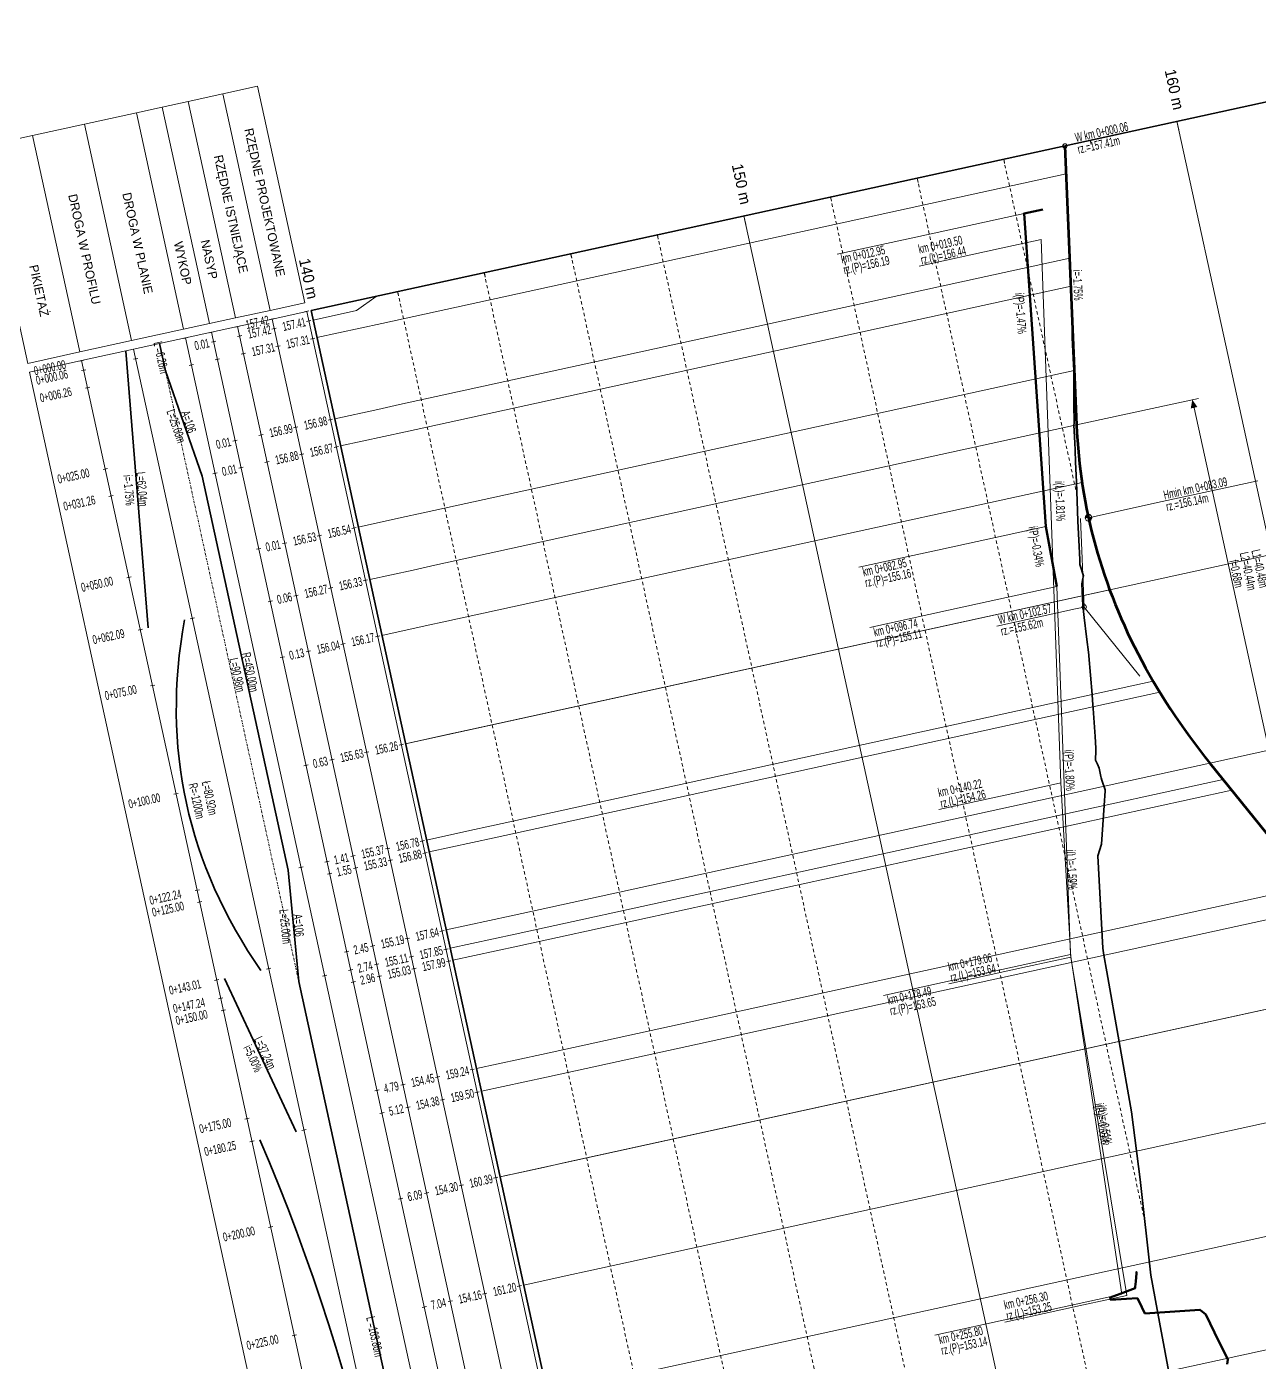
# Model space of a CAD drawing. Header units: metres. Extents: x 8416582 to 8417409, y 5771873 to 5772737.
# Drawn here: x 8416900 to 8417178.2, y 5772334.4 to 5772635.7 of the extents above; entities that cross this region are included whole.
import ezdxf
from ezdxf.enums import TextEntityAlignment as Align

# ---------------------------------------------------------------- set-up
doc = ezdxf.new("R2010")
doc.units = ezdxf.units.M
doc.linetypes.add('( Dashdot )', pattern=[1.001, 0.5, -0.25, 0.001, -0.25])
doc.linetypes.add('JIS_02_0.7', pattern=[1.35, 0.75, -0.6])
for name, color, linetype, lineweight in [('AII_D_opisy', 7, 'Continuous', 15), ('AII_D_opisy_grube', 7, 'Continuous', 35), ('AII_D_prof_niweleta_proj', 1, 'Continuous', 60), ('AII_D_prof_przekroje', 7, 'Continuous', 50), ('AII_D_prof_row L', 142, 'Continuous', 15), ('AII_D_prof_row L_linia', 142, 'Continuous', 5), ('AII_D_prof_row L_opis', 142, 'Continuous', 15), ('AII_D_prof_row P', 5, 'Continuous', 15), ('AII_D_prof_row P_linia', 5, 'Continuous', 5), ('AII_D_prof_row P_opis', 5, 'Continuous', 15), ('AII_D_prof_teren_istn', 3, 'Continuous', 35), ('AII_D_Profil_proj', 1, 'Continuous', 15), ('AII_D_Profil_teren istn', 3, 'Continuous', 15), ('PROFIL_linie_odniesienia', 8, 'Continuous', 5), ('PROFIL_osie', 7, 'Continuous', 35), ('PROFIL_ramka', 7, 'Continuous', 15), ('PROFIL_siatka_glowna', 7, 'Continuous', 15), ('PROFIL_siatka_pomocnicza', 9, 'JIS_02_0.7', 15), ('PROFIL_znaczniki', 7, 'Continuous', 5)]:
    doc.layers.add(name, color=color, linetype=linetype, lineweight=lineweight)
doc.layers.add('AII_M_opis', color=1, linetype='Continuous')
doc.layers.add('AII_M_pomoc', color=30, linetype='Continuous', plot=False)
doc.styles.add('Style-cdmsimpl', font='CDMSIMPL.shx')
doc.styles.add('Style-STANDARD', font='STANDARD.shx')

# ---------------------------------------------------------------- blocks, each defined once
blk = doc.blocks.new('A$C28d39659')
at = {"layer": 'AII_D_opisy', "lineweight": 5, "extrusion": (0, 0, -1)}
blk.add_hatch(color=192, dxfattribs=at).paths.add_polyline_path([(-135.09, 225.7), (-135.09, 226.45), (-135.84, 226.45), (-135.84, 226.47), (-135.83, 226.52), (-135.83, 226.57), (-135.82, 226.61), (-135.81, 226.66), (-135.79, 226.71), (-135.77, 226.75), (-135.75, 226.79), (-135.73, 226.84), (-135.7, 226.88), (-135.67, 226.92), (-135.64, 226.95), (-135.61, 226.99), (-135.57, 227.02), (-135.54, 227.05), (-135.5, 227.08), (-135.46, 227.1), (-135.41, 227.12), (-135.37, 227.14), (-135.32, 227.16), (-135.28, 227.17), (-135.23, 227.18), (-135.18, 227.19), (-135.14, 227.2), (-135.09, 227.2), (-135.09, 226.45), (-134.34, 226.45), (-134.34, 226.42), (-134.34, 226.38), (-134.35, 226.33), (-134.36, 226.28), (-134.37, 226.23), (-134.38, 226.19), (-134.4, 226.14), (-134.42, 226.1), (-134.45, 226.06), (-134.47, 226.02), (-134.5, 225.98), (-134.53, 225.94), (-134.57, 225.91), (-134.6, 225.88), (-134.64, 225.85), (-134.68, 225.82), (-134.72, 225.79), (-134.76, 225.77), (-134.81, 225.75), (-134.85, 225.74), (-134.9, 225.72), (-134.94, 225.71), (-134.99, 225.7), (-135.04, 225.7)])
at = {"layer": 'AII_D_opisy', "color": 7, "linetype": 'Continuous', "lineweight": 5}
for p, q in [((135.09, 243.45), (135.09, 265.55)), ((52.06, 241.14), (52.06, 259.34)), ((52.06, 239.14), (52.06, 241.14)), ((135.09, 226.45), (135.09, 243.45)), ((154.57, 221.2), (172.46, 230.14)), ((134.87, 224.65), (154.57, 221.2)), ((154.57, 221.2), (154.57, 219.2)), ((154.57, 219.2), (154.57, 201))]:
    blk.add_line(p, q, dxfattribs=at)
at = {"layer": 'AII_D_opisy', "linetype": 'Continuous'}
for p, q in [((114.09, 228.28), (114.09, 256.42)), ((195.01, 241.42), (195.01, 256.42))]:
    blk.add_line(p, q, dxfattribs=at)
at = {"layer": 'AII_D_opisy', "linetype": 'Continuous', "flags": 128}
blk.add_lwpolyline([(115.94, 255.01), (193.16, 255.01)], dxfattribs=at)
at = {"layer": 'AII_D_opisy', "color": 8, "linetype": '( Dashdot )', "lineweight": 5, "flags": 128}
blk.add_lwpolyline([(52, 30), (752, 30)], dxfattribs=at)
at = {"layer": 'AII_D_opisy', "color": 7, "lineweight": 5}
for centre in [(52.06, 239.14), (154.57, 221.2)]:
    blk.add_circle(centre, 0.5, dxfattribs=at)
at = {"layer": 'AII_D_opisy', "color": 192, "lineweight": 5}
blk.add_circle((135.09, 226.45), 0.75, dxfattribs=at)
at = {"layer": 'AII_D_opisy', "linetype": 'Continuous'}
blk.add_solid([(114.09, 255.01), (115.94, 254.25), (115.94, 255.78)], dxfattribs=at)
at = {"layer": 'AII_D_opisy_grube', "color": 8, "flags": 128}
blk.add_lwpolyline([(52, 30), (58.26, 30), (58.26, 30), (83.26, 33), (83.26, 33), (174.24, 33), (174.24, 33), (199.24, 30), (199.24, 30), (363.09, 30), (363.09, 30), (383.09, 27), (383.09, 27), (462.76, 27), (462.76, 27), (482.76, 30), (482.76, 30), (652.3, 30)], dxfattribs=at)
at = {"layer": 'AII_D_opisy_grube', "color": 1, "flags": 128}
for points in [[(52.06, 22.2), (114.09, 13.8)], [(114.09, 22.2), (116.62, 21.18), (119.15, 20.23), (121.68, 19.35), (124.21, 18.53), (126.73, 17.77), (129.26, 17.08), (131.79, 16.46), (134.32, 15.9), (136.85, 15.41), (139.38, 14.98), (141.91, 14.62), (144.44, 14.33), (146.96, 14.1), (149.49, 13.93), (152.02, 13.83), (157.08, 13.83), (159.61, 13.93), (162.14, 14.1), (164.67, 14.33), (167.2, 14.62), (169.72, 14.98), (172.25, 15.41), (174.78, 15.9), (177.31, 16.46), (179.84, 17.08), (182.37, 17.77), (184.9, 18.53), (187.43, 19.35), (189.95, 20.23), (192.48, 21.18), (195.01, 22.2)], [(195.01, 13.8), (232.25, 22.2)], [(232.25, 13.8), (237.74, 14.82), (243.22, 15.77), (248.71, 16.65), (254.19, 17.48), (259.68, 18.23), (265.16, 18.92), (270.65, 19.54), (276.13, 20.1), (281.62, 20.59), (287.1, 21.02)]]:
    blk.add_lwpolyline(points, dxfattribs=at)
at = {"layer": 'AII_D_prof_niweleta_proj'}
for p, q in [((195.01, 241.42), (232.25, 260.04)), ((52.06, 239.14), (114.09, 228.28))]:
    blk.add_line(p, q, dxfattribs=at)
at = {"layer": 'AII_D_prof_niweleta_proj', "linetype": 'Continuous', "flags": 128}
blk.add_lwpolyline([(114.09, 228.28), (115.81, 228), (117.53, 227.73), (119.26, 227.49), (120.98, 227.28), (122.7, 227.09), (124.42, 226.92), (126.15, 226.78), (127.87, 226.66), (129.59, 226.57), (131.31, 226.51), (133.03, 226.47), (134.76, 226.45), (136.48, 226.46), (138.2, 226.49), (139.92, 226.55), (141.65, 226.63), (143.37, 226.73), (145.09, 226.86), (146.81, 227.02), (148.53, 227.2), (150.26, 227.41), (151.98, 227.64), (153.7, 227.89), (155.42, 228.17), (157.15, 228.48), (158.87, 228.8), (160.59, 229.16), (162.31, 229.54), (164.03, 229.94), (165.75, 230.37), (167.48, 230.82), (169.2, 231.3), (170.92, 231.8), (172.64, 232.33), (174.36, 232.88), (176.08, 233.45), (177.81, 234.05), (179.53, 234.68), (181.25, 235.33), (182.97, 236), (184.69, 236.7), (186.41, 237.43), (188.13, 238.18), (189.85, 238.95), (191.57, 239.75), (193.29, 240.57), (195.01, 241.42)], dxfattribs=at)
at = {"layer": 'AII_D_prof_przekroje', "color": 9, "flags": 128}
blk.add_lwpolyline([(64.95, 231.18), (64.95, 226.9), (134.95, 216.6), (148.74, 216.13)], dxfattribs=at)
at = {"layer": 'AII_D_prof_przekroje', "ltscale": 4, "flags": 128}
blk.add_lwpolyline([(303.68, 200.69), (303.6, 200.72), (303.6, 200.72), (303.75, 200.67), (303.85, 200.64), (305.65, 200.1), (306.85, 199.74), (307, 199.7), (307.1, 199.67), (307.64, 196.07), (308, 193.67), (308.3, 193.67), (308.5, 193.67), (309.04, 197.26), (309.4, 199.67), (311.65, 200.23), (313.15, 200.6), (314.33, 208.42), (315, 212.9), (315.52, 213.31), (316.3, 213.94), (320.7, 215.04), (327.3, 216.69), (328.3, 216.29)], dxfattribs=at)
at = {"layer": 'AII_D_prof_row L'}
for p, q in [((71.5, 229.43), (192.22, 207.6)), ((192.22, 207.6), (231.06, 201.43)), ((231.06, 201.43), (308.3, 197.48))]:
    blk.add_line(p, q, dxfattribs=at)
at = {"layer": 'AII_D_prof_row L_linia'}
for p, q in [((71.5, 229.43), (71.5, 219.43)), ((71.5, 219.43), (71.5, 201.23)), ((192.22, 207.6), (192.22, 197.6)), ((231.06, 201.43), (231.06, 191.43)), ((192.22, 197.6), (192.22, 179.4)), ((308.3, 197.48), (308.3, 187.48)), ((231.06, 191.43), (231.06, 173.23)), ((308.3, 187.48), (308.3, 169.28))]:
    blk.add_line(p, q, dxfattribs=at)
at = {"layer": 'AII_D_prof_row P'}
for p, q in [((64.95, 226.9), (134.95, 216.6)), ((134.95, 216.6), (148.74, 216.13)), ((148.74, 216.13), (230.49, 201.46)), ((230.49, 201.46), (307.8, 196.44))]:
    blk.add_line(p, q, dxfattribs=at)
at = {"layer": 'AII_D_prof_row P_linia'}
for p, q in [((64.95, 226.9), (64.95, 201.9)), ((134.95, 216.6), (134.95, 191.6)), ((148.74, 216.13), (148.74, 191.13)), ((64.95, 201.9), (64.95, 183.7)), ((230.49, 201.46), (230.49, 176.46)), ((307.8, 196.44), (307.8, 171.44)), ((134.95, 191.6), (134.95, 173.4)), ((148.74, 191.13), (148.74, 172.93)), ((230.49, 176.46), (230.49, 158.26)), ((307.8, 171.44), (307.8, 153.24))]:
    blk.add_line(p, q, dxfattribs=at)
at = {"layer": 'AII_D_prof_teren_istn', "flags": 128}
blk.add_lwpolyline([(52, 239.2), (55.09, 238.59), (58.26, 238.05), (61.39, 237.52), (64.51, 236.99), (67.64, 236.46), (70.76, 235.93), (73.89, 235.4), (77.01, 234.86), (77.26, 234.82), (80.14, 234.32), (83.26, 233.78), (87.59, 233.02), (91.52, 232.32), (91.93, 232.21), (94.55, 231.5), (96.26, 231.21), (100.59, 230.49), (101.93, 230.27), (104.92, 229.64), (109.25, 228.73), (113.59, 227.8), (114.01, 227.7), (117.92, 227.03), (119.59, 226.74), (122.25, 226.27), (126.58, 225.5), (130.92, 224.73), (135.25, 223.94), (135.35, 223.92), (139.58, 223.22), (143.91, 222.49), (145, 222.31), (147.66, 222.58), (148.24, 222.3), (149.33, 221.77), (152.58, 221.23), (154.18, 220.95), (156.91, 220.7), (161.24, 220.28), (165.35, 219.89), (165.57, 219.86), (169.91, 219.29), (174.24, 218.71), (175.52, 218.54), (177.36, 218.27), (180.49, 217.81), (183.61, 217.36), (186.21, 216.98), (186.74, 216.85), (188.84, 216.32), (189.86, 216.53), (190.83, 216.74), (192.72, 216.69), (192.99, 216.72), (193.61, 216.77), (195.88, 217.04), (196.11, 216.97), (199.24, 216.07), (207.68, 213.63), (210.08, 212.22), (230.63, 208.91), (232.24, 208.76), (236.08, 208.64), (268.06, 207.33), (283.42, 206.02), (305.01, 203.73), (315.8, 203.41), (343.62, 202.53)], dxfattribs=at)
at = {"layer": 'PROFIL_linie_odniesienia', "flags": 128}
for points in [[(52, 365), (52, 80), (52, 75), (52, 65)], [(302, 281.74), (302, 80), (302, 75), (302, 65)], [(327, 283.11), (327, 80), (327, 75), (327, 65)], [(277, 276.99), (277, 80), (277, 75), (277, 65)], [(252, 268.86), (252, 80), (252, 75), (252, 65)], [(232.25, 260.04), (232.25, 80), (232.25, 75), (232.25, 65)], [(227, 257.41), (227, 80), (227, 75), (227, 65)], [(202, 244.91), (202, 80), (202, 75), (202, 65)], [(195.01, 241.42), (195.01, 80), (195.01, 75), (195.01, 65)], [(199.24, 243.53), (199.24, 80), (199.24, 75), (199.24, 65)], [(52.06, 239.19), (52.06, 80), (54.2, 75), (54.2, 65)], [(58.26, 238.05), (58.26, 80), (58.26, 75), (58.26, 65)], [(77, 234.86), (77, 80), (77, 75), (77, 65)], [(83.26, 233.78), (83.26, 80), (83.26, 75), (83.26, 65)], [(174.24, 232.84), (174.24, 80), (174.24, 75), (174.24, 65)], [(177, 233.77), (177, 80), (177, 75), (177, 65)], [(102, 230.4), (102, 80), (102, 75), (102, 65)], [(114.09, 228.28), (114.09, 80), (114.09, 75), (114.09, 65)], [(127, 226.72), (127, 80), (127, 75), (127, 65)], [(152, 227.64), (152, 80), (152, 75), (152, 65)]]:
    blk.add_lwpolyline(points, dxfattribs=at)
at = {"layer": 'PROFIL_osie'}
for q in [(52, 365), (702, 65)]:
    blk.add_line((52, 65), q, dxfattribs=at)
at = {"layer": 'PROFIL_ramka'}
for points in [[(50, 64), (0, 64), (0, 56), (50, 56)], [(52, 56), (752, 56), (752, 64), (52, 64)], [(50, 56), (0, 56), (0, 48), (50, 48)], [(52, 48), (752, 48), (752, 56), (52, 56)], [(50, 48), (0, 48), (0, 42), (50, 42)], [(52, 42), (752, 42), (752, 48), (52, 48)], [(50, 42), (0, 42), (0, 36), (50, 36)], [(52, 36), (752, 36), (752, 42), (52, 42)], [(50, 36), (0, 36), (0, 24), (50, 24)], [(52, 24), (752, 24), (752, 36), (52, 36)], [(50, 24), (0, 24), (0, 12), (50, 12)], [(52, 12), (752, 12), (752, 24), (52, 24)], [(50, 12), (0, 12), (0, 0), (50, 0)], [(52, 0), (752, 0), (752, 12), (52, 12)]]:
    blk.add_3dface(points, dxfattribs=at)
at = {"layer": 'PROFIL_siatka_glowna'}
for p, q in [((152, 65), (152, 365)), ((252, 65), (252, 365)), ((52, 265), (702, 265)), ((52, 165), (702, 165))]:
    blk.add_line(p, q, dxfattribs=at)
at = {"layer": 'PROFIL_siatka_pomocnicza'}
for p, q in [((52, 225), (129.4, 225)), ((293.03, 205), (52, 205)), ((652.3, 185), (52, 185)), ((652.3, 145), (52, 145)), ((652.3, 125), (52, 125)), ((652.3, 105), (52, 105)), ((652.3, 85), (52, 85))]:
    blk.add_line(p, q, dxfattribs=at)
at = {"layer": 'PROFIL_znaczniki'}
for p, q in [((52, 265), (54, 265)), ((52, 245), (53, 245)), ((52, 225), (53, 225)), ((52, 205), (53, 205)), ((52, 185), (53, 185)), ((52, 165), (54, 165)), ((52, 145), (53, 145)), ((52, 125), (53, 125)), ((52, 105), (53, 105)), ((52, 85), (53, 85)), ((52, 65), (52, 67)), ((152, 65), (152, 67)), ((252, 65), (252, 67)), ((52, 65), (54, 65))]:
    blk.add_line(p, q, dxfattribs=at)
at = {"layer": 'PROFIL_znaczniki', "flags": 128}
for points in [[(52, 63.5), (52, 64.5)], [(54.2, 63.5), (54.2, 64.5)], [(58.26, 63.5), (58.26, 64.5)], [(77, 63.5), (77, 64.5)], [(83.26, 63.5), (83.26, 64.5)], [(102, 63.5), (102, 64.5)], [(114.09, 63.5), (114.09, 64.5)], [(127, 63.5), (127, 64.5)], [(152, 63.5), (152, 64.5)], [(174.24, 63.5), (174.24, 64.5)], [(177, 63.5), (177, 64.5)], [(195.01, 63.5), (195.01, 64.5)], [(199.24, 63.5), (199.24, 64.5)], [(202, 63.5), (202, 64.5)], [(227, 63.5), (227, 64.5)], [(232.25, 63.5), (232.25, 64.5)], [(252, 63.5), (252, 64.5)], [(277, 63.5), (277, 64.5)], [(52, 55.5), (52, 56.5)], [(54.2, 55.5), (54.2, 56.5)], [(58.26, 55.5), (58.26, 56.5)], [(77, 55.5), (77, 56.5)], [(83.26, 55.5), (83.26, 56.5)], [(102, 55.5), (102, 56.5)], [(114.09, 55.5), (114.09, 56.5)], [(127, 55.5), (127, 56.5)], [(152, 55.5), (152, 56.5)], [(174.24, 55.5), (174.24, 56.5)], [(177, 55.5), (177, 56.5)], [(195.01, 55.5), (195.01, 56.5)], [(199.24, 55.5), (199.24, 56.5)], [(202, 55.5), (202, 56.5)], [(227, 55.5), (227, 56.5)], [(232.25, 55.5), (232.25, 56.5)], [(252, 55.5), (252, 56.5)], [(277, 55.5), (277, 56.5)], [(52, 47.5), (52, 48.5)], [(54.2, 47.5), (54.2, 48.5)], [(58.26, 47.5), (58.26, 48.5)], [(77, 47.5), (77, 48.5)], [(83.26, 47.5), (83.26, 48.5)], [(102, 47.5), (102, 48.5)], [(114.09, 47.5), (114.09, 48.5)], [(127, 47.5), (127, 48.5)], [(152, 47.5), (152, 48.5)], [(174.24, 47.5), (174.24, 48.5)], [(177, 47.5), (177, 48.5)], [(195.01, 47.5), (195.01, 48.5)], [(199.24, 47.5), (199.24, 48.5)], [(202, 47.5), (202, 48.5)], [(227, 47.5), (227, 48.5)], [(232.25, 47.5), (232.25, 48.5)], [(252, 47.5), (252, 48.5)], [(277, 47.5), (277, 48.5)], [(52, 41.5), (52, 42.5)], [(54.2, 41.5), (54.2, 42.5)], [(58.26, 41.5), (58.26, 42.5)], [(77, 41.5), (77, 42.5)], [(83.26, 41.5), (83.26, 42.5)], [(102, 41.5), (102, 42.5)], [(114.09, 41.5), (114.09, 42.5)], [(127, 41.5), (127, 42.5)], [(152, 41.5), (152, 42.5)], [(174.24, 41.5), (174.24, 42.5)], [(177, 41.5), (177, 42.5)], [(195.01, 41.5), (195.01, 42.5)], [(199.24, 41.5), (199.24, 42.5)], [(202, 41.5), (202, 42.5)], [(227, 41.5), (227, 42.5)], [(232.25, 41.5), (232.25, 42.5)], [(252, 41.5), (252, 42.5)], [(277, 41.5), (277, 42.5)], [(52, 35.5), (52, 36.5)], [(58.26, 35.5), (58.26, 36.5)], [(83.26, 35.5), (83.26, 36.5)], [(174.24, 35.5), (174.24, 36.5)], [(199.24, 35.5), (199.24, 36.5)], [(54.2, 23.5), (54.2, 24.5)], [(114.09, 23.5), (114.09, 24.5)], [(195.01, 23.5), (195.01, 24.5)], [(232.25, 23.5), (232.25, 24.5)], [(52, 11.5), (52, 12.5)], [(54.2, 11.5), (54.2, 12.5)], [(58.26, 11.5), (58.26, 12.5)], [(77, 11.5), (77, 12.5)], [(83.26, 11.5), (83.26, 12.5)], [(102, 11.5), (102, 12.5)], [(114.09, 11.5), (114.09, 12.5)], [(127, 11.5), (127, 12.5)], [(152, 11.5), (152, 12.5)], [(174.24, 11.5), (174.24, 12.5)], [(177, 11.5), (177, 12.5)], [(195.01, 11.5), (195.01, 12.5)], [(199.24, 11.5), (199.24, 12.5)], [(202, 11.5), (202, 12.5)], [(227, 11.5), (227, 12.5)], [(232.25, 11.5), (232.25, 12.5)], [(252, 11.5), (252, 12.5)], [(277, 11.5), (277, 12.5)]]:
    blk.add_lwpolyline(points, dxfattribs=at)
at = {"layer": 'AII_D_opisy', "style": 'Style-cdmsimpl'}
for s, height, p in [('160 m', 2.5, (49.5, 266)), ('150 m', 2.5, (49.5, 166)), ('140 m', 2.5, (49.5, 66)), (' NASYP     ', 2, (44.1, 45)), (' WYKOP     ', 2, (44.1, 39)), (' DROGA W PLANIE     ', 2, (44.19, 30)), (' DROGA W PROFILU     ', 2, (44, 18)), (' PIKIETAŻ     ', 2, (44.19, 6))]:
    blk.add_text(s, height=height, dxfattribs=at).set_placement(p, align=Align.MIDDLE_RIGHT)
at = {"layer": 'AII_D_opisy', "style": 'Style-cdmsimpl', "width": 0.65}
for s, p in [('L1=40.48m', (154.55, 260.76)), ('L2=40.44m', (154.55, 258.06)), ('f=0.68m', (154.55, 255.36))]:
    blk.add_text(s, height=2, dxfattribs=at).set_placement(p, align=Align.CENTER)
at = {"layer": 'AII_D_opisy', "color": 5, "style": 'Style-cdmsimpl', "width": 0.65}
blk.add_text('Hmin km 0+083.09', height=2, rotation=90, dxfattribs=at).set_placement((134.74, 244.1))
blk.add_text('rz.=156.14m', height=2, rotation=90, dxfattribs=at).set_placement((135.44, 244.1), align=Align.TOP_LEFT)
at = {"layer": 'AII_D_opisy', "lineweight": 15, "style": 'Style-cdmsimpl', "width": 0.65}
blk.add_text('i=-1.75%', height=2, rotation=350.0738, dxfattribs=at).set_placement((83.16, 234.31), align=Align.CENTER)
at = {"layer": 'AII_D_opisy', "style": 'Style-cdmsimpl', "width": 0.65}
for s, p in [('0.01', (102, 47)), ('0.06', (114.09, 47)), ('0.13', (127, 47)), ('0.63', (152, 47)), ('1.41', (174.24, 47)), ('1.55', (177, 47)), ('2.45', (195.01, 47)), ('2.74', (199.24, 47)), ('2.96', (202, 47)), ('4.79', (227, 47)), ('5.12', (232.25, 47)), ('6.09', (252, 47)), ('7.04', (277, 47)), ('0.01', (54.2, 41)), ('0.01', (77, 41)), ('0.01', (83.26, 41))]:
    blk.add_text(s, height=2, rotation=90, dxfattribs=at).set_placement(p, align=Align.MIDDLE_RIGHT)
for s, p in [('0+000.00', (52, 1)), ('0+000.06', (54.2, 1)), ('0+006.26', (58.26, 1)), ('0+025.00', (77, 1)), ('0+031.26', (83.26, 1)), ('0+050.00', (102, 1)), ('0+062.09', (114.09, 1)), ('0+075.00', (127, 1)), ('0+100.00', (152, 1)), ('0+122.24', (174.24, 1)), ('0+125.00', (177, 1)), ('0+143.01', (195.01, 1)), ('0+147.24', (199.24, 1)), ('0+150.00', (202, 1)), ('0+175.00', (227, 1)), ('0+180.25', (232.25, 1)), ('0+200.00', (252, 1)), ('0+225.00', (277, 1))]:
    blk.add_text(s, height=2, rotation=90, dxfattribs=at).set_placement(p, align=Align.MIDDLE_LEFT)
at = {"layer": 'AII_D_opisy', "color": 7, "lineweight": 5, "extrusion": (0.8, -0.6, 0), "insert": (52, 65, 0), "char_height": 0.0001, "attachment_point": 5, "text_direction": (0.6, 0.8, 0), "style": 'Style-STANDARD'}
blk.add_mtext('-', dxfattribs=at)
at = {"layer": 'AII_D_opisy', "char_height": 2, "attachment_point": 5, "line_spacing_factor": 0.9, "style": 'Style-cdmsimpl'}
for s, insert, rotation in [('\\H1x;\\W0.65;A=106\\PL=25.00m', (70.8, 31.17), 6.8428), ('\\H1x;\\W0.65;A=106\\PL=25.00m', (186.7, 31.17), 353.1572), ('\\H1x;\\W0.65;L=62.04m\\Pi=-1.75%', (83.03, 17.67), 352.2886), ('\\H1x;\\W0.65;L=37.24m\\Pi=5.00%', (213.7, 17.67), 12.712)]:
    blk.add_mtext(s, dxfattribs=dict(at, insert=insert, rotation=rotation))
for s, insert in [('\\H1x;\\W0.65;R=450.00m\\PL=90.98m', (128.75, 32.67)), ('\\H1x;\\W0.65;L =6.26m', (55.13, 29.67)), ('\\H1x;\\W0.65;L =163.86m', (281.17, 29.67)), ('\\H1x;\\W0.65;Ł=80.92m\\PR=-1200m', (154.55, 17.67))]:
    blk.add_mtext(s, dxfattribs=dict(at, insert=insert))
at = {"layer": 'AII_D_prof_row L_opis', "style": 'Style-cdmsimpl', "width": 0.65}
for s, rotation, p in [('i(L)=-1.81%', 349.7473, (129.91, 220.02)), ('i(L)=-1.59%', 350.9699, (211.69, 204.86)), ('i(L)=-0.51%', 357.0767, (269.7, 199.8))]:
    blk.add_text(s, height=2, rotation=rotation, dxfattribs=at).set_placement(p, align=Align.CENTER)
for s, p in [('km 0+019.50', (68.75, 201.88)), ('rz.(L)=156.44', (71.25, 201.88)), ('km 0+140.22', (189.47, 180.05)), ('rz.(L)=154.26', (191.97, 180.05)), ('km 0+179.06', (228.31, 173.88)), ('rz.(L)=153.64', (230.81, 173.88)), ('km 0+256.30', (305.55, 169.93)), ('rz.(L)=153.25', (308.05, 169.93))]:
    blk.add_text(s, height=2, rotation=90, dxfattribs=at).set_placement(p)
at = {"layer": 'AII_D_prof_row P_opis', "style": 'Style-cdmsimpl', "width": 0.65}
for s, rotation, p in [('i(P)=-1.47%', 351.632, (86.65, 220.35)), ('i(P)=-0.34%', 358.0495, (138.89, 212.59)), ('i(P)=-1.80%', 349.8222, (189.67, 209.14)), ('i(P)=-0.65%', 356.2882, (269.17, 199.3))]:
    blk.add_text(s, height=2, rotation=rotation, dxfattribs=at).set_placement(p, align=Align.CENTER)
for s, p in [('km 0+012.95', (65.2, 184.35)), ('rz.(P)=156.19', (67.7, 184.35)), ('km 0+082.95', (135.2, 174.05)), ('rz.(P)=155.16', (137.7, 174.05)), ('rz.(P)=155.11', (151.49, 173.58)), ('km 0+096.74', (148.99, 173.58)), ('km 0+178.49', (230.74, 158.91)), ('rz.(P)=153.65', (233.24, 158.91)), ('km 0+255.80', (308.05, 153.89)), ('rz.(P)=153.14', (310.55, 153.89))]:
    blk.add_text(s, height=2, rotation=90, dxfattribs=at).set_placement(p, align=Align.TOP_LEFT)
at = {"layer": 'AII_D_Profil_proj', "style": 'Style-cdmsimpl', "width": 0.65}
for s, p in [('W km 0+000.06', (51.71, 241.79)), ('W km 0+102.57', (154.22, 201.65))]:
    blk.add_text(s, height=2, rotation=90, dxfattribs=at).set_placement(p)
for s, p in [('rz.=157.41m', (52.41, 241.79)), ('rz.=155.62m', (154.92, 201.65))]:
    blk.add_text(s, height=2, rotation=90, dxfattribs=at).set_placement(p, align=Align.TOP_LEFT)
at = {"layer": 'AII_D_Profil_proj', "style": 'Style-cdmsimpl'}
blk.add_text(' RZĘDNE PROJEKTOWANE    ', height=2, dxfattribs=at).set_placement((46, 60), align=Align.MIDDLE_RIGHT)
at = {"layer": 'AII_D_Profil_proj', "style": 'Style-cdmsimpl', "width": 0.65}
for s, p in [('157.41', (54.2, 63.25)), ('157.31', (58.26, 63.25)), ('156.98', (77, 63.25)), ('156.87', (83.26, 63.25)), ('156.54', (102, 63.25)), ('156.33', (114.09, 63.25)), ('156.17', (127, 63.25)), ('156.26', (152, 63.25)), ('156.78', (174.24, 63.25)), ('156.88', (177, 63.25)), ('157.64', (195.01, 63.25)), ('157.85', (199.24, 63.25)), ('157.99', (202, 63.25)), ('159.24', (227, 63.25)), ('159.50', (232.25, 63.25)), ('160.39', (252, 63.25)), ('161.20', (277, 63.25))]:
    blk.add_text(s, height=2, rotation=90, dxfattribs=at).set_placement(p, align=Align.MIDDLE_RIGHT)
at = {"layer": 'AII_D_Profil_teren istn', "style": 'Style-cdmsimpl', "width": 0.65}
for s, p in [('157.42', (52, 55.25)), ('157.42', (54.2, 55.25)), ('157.31', (58.26, 55.25)), ('156.99', (77, 55.25)), ('156.88', (83.26, 55.25)), ('156.53', (102, 55.25)), ('156.27', (114.09, 55.25)), ('156.04', (127, 55.25)), ('155.63', (152, 55.25)), ('155.37', (174.24, 55.25)), ('155.33', (177, 55.25)), ('155.19', (195.01, 55.25)), ('155.11', (199.24, 55.25)), ('155.03', (202, 55.25)), ('154.45', (227, 55.25)), ('154.38', (232.25, 55.25)), ('154.30', (252, 55.25)), ('154.16', (277, 55.25))]:
    blk.add_text(s, height=2, rotation=90, dxfattribs=at).set_placement(p, align=Align.MIDDLE_RIGHT)
at = {"layer": 'AII_D_Profil_teren istn', "style": 'Style-cdmsimpl'}
blk.add_text(' RZĘDNE ISTNIEJĄCE     ', height=2, dxfattribs=at).set_placement((44.19, 52), align=Align.MIDDLE_RIGHT)
blk = doc.blocks.new('A$C44c9b803')
at = {"layer": 'AII_M_opis', "color": 1, "lineweight": 25}
blk.add_blockref('A$C28d39659', (0, 0), dxfattribs=at)

msp = doc.modelspace()

# ---------------------------------------------------------------- block references
at = {"layer": 'AII_M_pomoc', "lineweight": 25, "rotation": 282.3200789319986}
msp.add_blockref('A$C44c9b803', (8416889.5951, 5772608.5938), dxfattribs=at)

doc.saveas('drawing.dxf')
